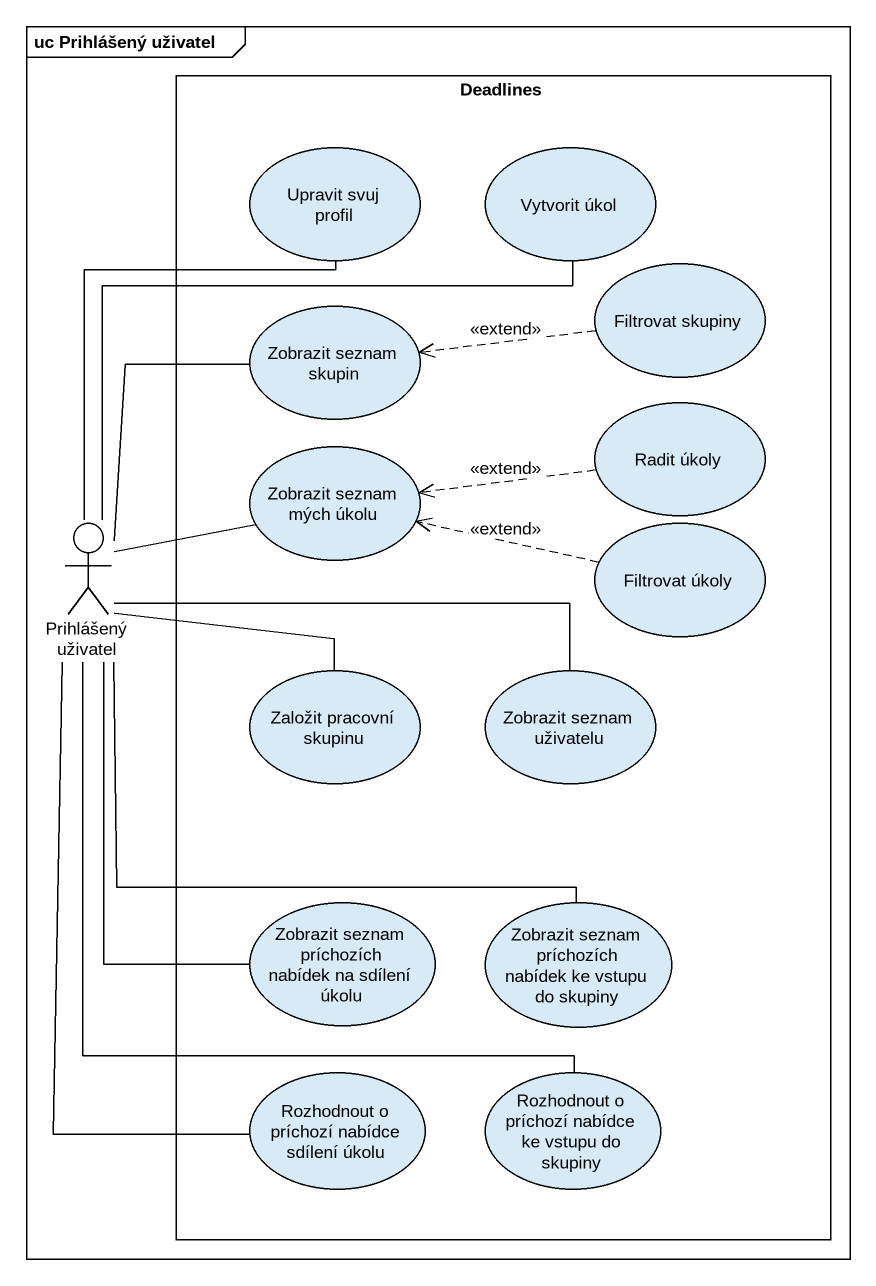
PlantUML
@startuml
mainframe uc Prihlášený uživatel
rectangle Deadlines {
  usecase "Upravit svuj profil" as Upravit_svuj_profil
  usecase "Vytvorit úkol" as Vytvorit_úkol
  usecase "Zobrazit seznam skupin" as Zobrazit_seznam_skupin
  usecase "Filtrovat skupiny" as Filtrovat_skupiny
  usecase "Zobrazit seznam mých úkolu" as Zobrazit_seznam_mých_úkolu
  usecase "Radit úkoly" as Radit_úkoly
  usecase "Filtrovat úkoly" as Filtrovat_úkoly
  usecase "Založit pracovní skupinu" as Založit_pracovní_skupinu
  usecase "Zobrazit seznam uživatelu" as Zobrazit_seznam_uživatelu
  usecase "Zobrazit seznam príchozích nabídek na sdílení úkolu" as Zobrazit_seznam_príchozích
  usecase "Zobrazit seznam príchozích nabídek ke vstupu do skupiny" as Zobrazit_seznam_príchozích_2
  usecase "Rozhodnout o príchozí nabídce sdílení úkolu" as Rozhodnout_o_príchozí
  usecase "Rozhodnout o príchozí nabídce ke vstupu do skupiny" as Rozhodnout_o_príchozí_2
}
actor "Prihlášený uživatel" as Prihlášený_uživatel
Filtrovat_skupiny .left.> Zobrazit_seznam_skupin : <<extend>>
Radit_úkoly .left.> Zobrazit_seznam_mých_úkolu : <<extend>>
Prihlášený_uživatel -up- Upravit_svuj_profil
Prihlášený_uživatel -up- Vytvorit_úkol
Prihlášený_uživatel -up- Zobrazit_seznam_skupin
Prihlášený_uživatel -right- Zobrazit_seznam_mých_úkolu
Prihlášený_uživatel -right- Založit_pracovní_skupinu
Prihlášený_uživatel -right- Zobrazit_seznam_uživatelu
Prihlášený_uživatel -- Zobrazit_seznam_príchozích
Prihlášený_uživatel -- Zobrazit_seznam_príchozích_2
Prihlášený_uživatel -- Rozhodnout_o_príchozí
Prihlášený_uživatel -- Rozhodnout_o_príchozí_2
Filtrovat_úkoly .left.> Zobrazit_seznam_mých_úkolu : <<extend>>
@enduml
